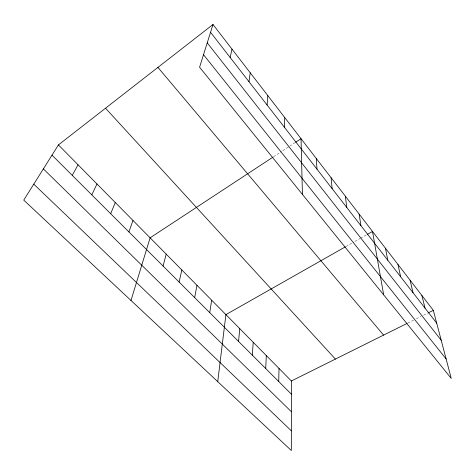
<?xml version="1.0" encoding="UTF-8"?>
<svg xmlns="http://www.w3.org/2000/svg" width="475" height="475" viewBox="0 0 475 475"><rect width="100%" height="100%" fill="white"/><g stroke="black" fill="none" stroke-linecap="round" stroke-linejoin="round"><path stroke-width="0.36" stroke-dasharray="2.38 1.78" d="M273.588 156.738L281.568 151.495M282.797 150.694L294.957 142.708M346.002 246.489L353.643 242.149M354.92 241.425L359.949 238.575M360.572 238.218L366.86 234.656M407.782 323.065L415.073 319.438M416.403 318.772L420.957 316.504M423.563 315.21L427.47 313.268"/><path stroke-width="0.71" d="M58.431 144.911L291.389 380.98L291.329 450.514L23.75 200.118L58.431 144.911L213.002 24.486L433.331 310.353L451.25 378.427L199.583 67.213L213.002 24.486M284.519 127.413L284.727 117.545M278.73 381.544L279.015 368.446M265.721 368.553L266.297 355.555M252.338 355.187L253.217 342.297M267.098 105.005L267.805 95.588M238.557 341.43L239.756 328.658M217.734 381.645L225.904 314.628L345.361 246.852M248.989 81.718L250.236 72.794M209.742 312.657L211.648 300.176M194.673 297.605L196.959 285.291M230.161 57.493L231.978 49.109M179.128 282.079L181.818 269.948M163.091 266.065L166.208 254.131M130.987 300.473L150.112 237.815L272.977 157.142M128.909 231.931L132.982 220.459M110.675 213.72L115.282 202.522M91.806 194.875L96.977 183.973M72.259 175.358L78.037 164.783M295.569 142.304L301.037 138.712L302.427 194.388M367.484 234.294L372.513 231.444L383.663 294.844M291.389 380.98L407.117 323.398M428.123 312.942L433.331 310.353M33.784 184.146L291.347 430.825M43.368 168.892L291.359 411.7M52.007 155.129L291.377 394.173M105.539 108.211L335.409 359.076M157.932 67.391L383.58 335.107M203.52 54.684L446.138 358.993M207.237 42.851L441.198 340.242M210.556 32.282L436.703 323.154M421.901 295.527L425.048 308.168M410.127 280.244L413.03 292.707M397.979 264.486L400.627 276.753M385.451 248.229L387.82 260.282M359.153 214.112L360.917 225.678M345.349 196.205L346.78 207.492M331.081 177.692L332.144 188.67M316.32 158.537L316.991 169.183"/></g></svg>
